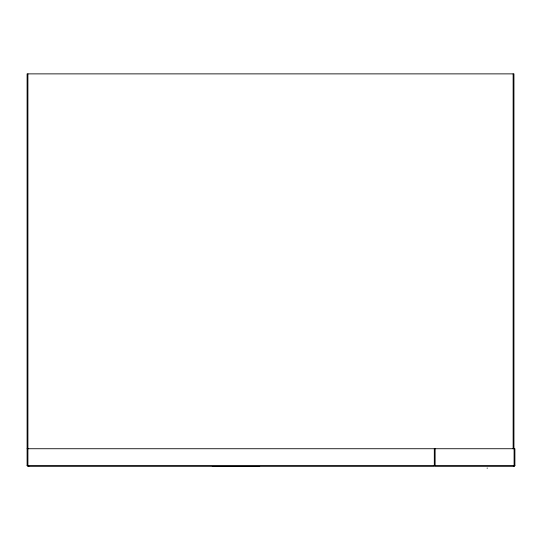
<?xml version="1.0" encoding="UTF-8"?>
<svg xmlns="http://www.w3.org/2000/svg" width="542" height="542" viewBox="0 0 542 542"><rect width="100%" height="100%" fill="white"/><g stroke="black" fill="none" stroke-linecap="round" stroke-linejoin="round"><path stroke-width="0.81" d="M513.321 466.337L514.087 465.612L514.087 448.735M514.128 466.337L514.9 465.605L514.9 448.729L27.1 448.735M513.945 448.735L513.945 73.875L27.1 73.875L27.1 465.612L434.311 465.612M435.124 465.612L514.9 465.612M28.076 466.33L434.311 466.337L434.305 448.729M514.128 466.33L435.124 466.337L435.124 448.729M212.274 466.432L217.721 466.432M218.704 466.432L224.151 466.432M225.113 466.432L229.605 466.432M230.628 466.432L236.082 466.432M236.895 466.432L242.084 466.432M243.243 466.432L253.683 466.432M254.252 466.432L259.699 466.432M487.048 468.125L487.454 468.125M28.889 466.337L27.92 465.612L27.913 73.881M27.1 465.605L28.076 466.337M513.132 73.881L513.132 448.735"/></g></svg>
